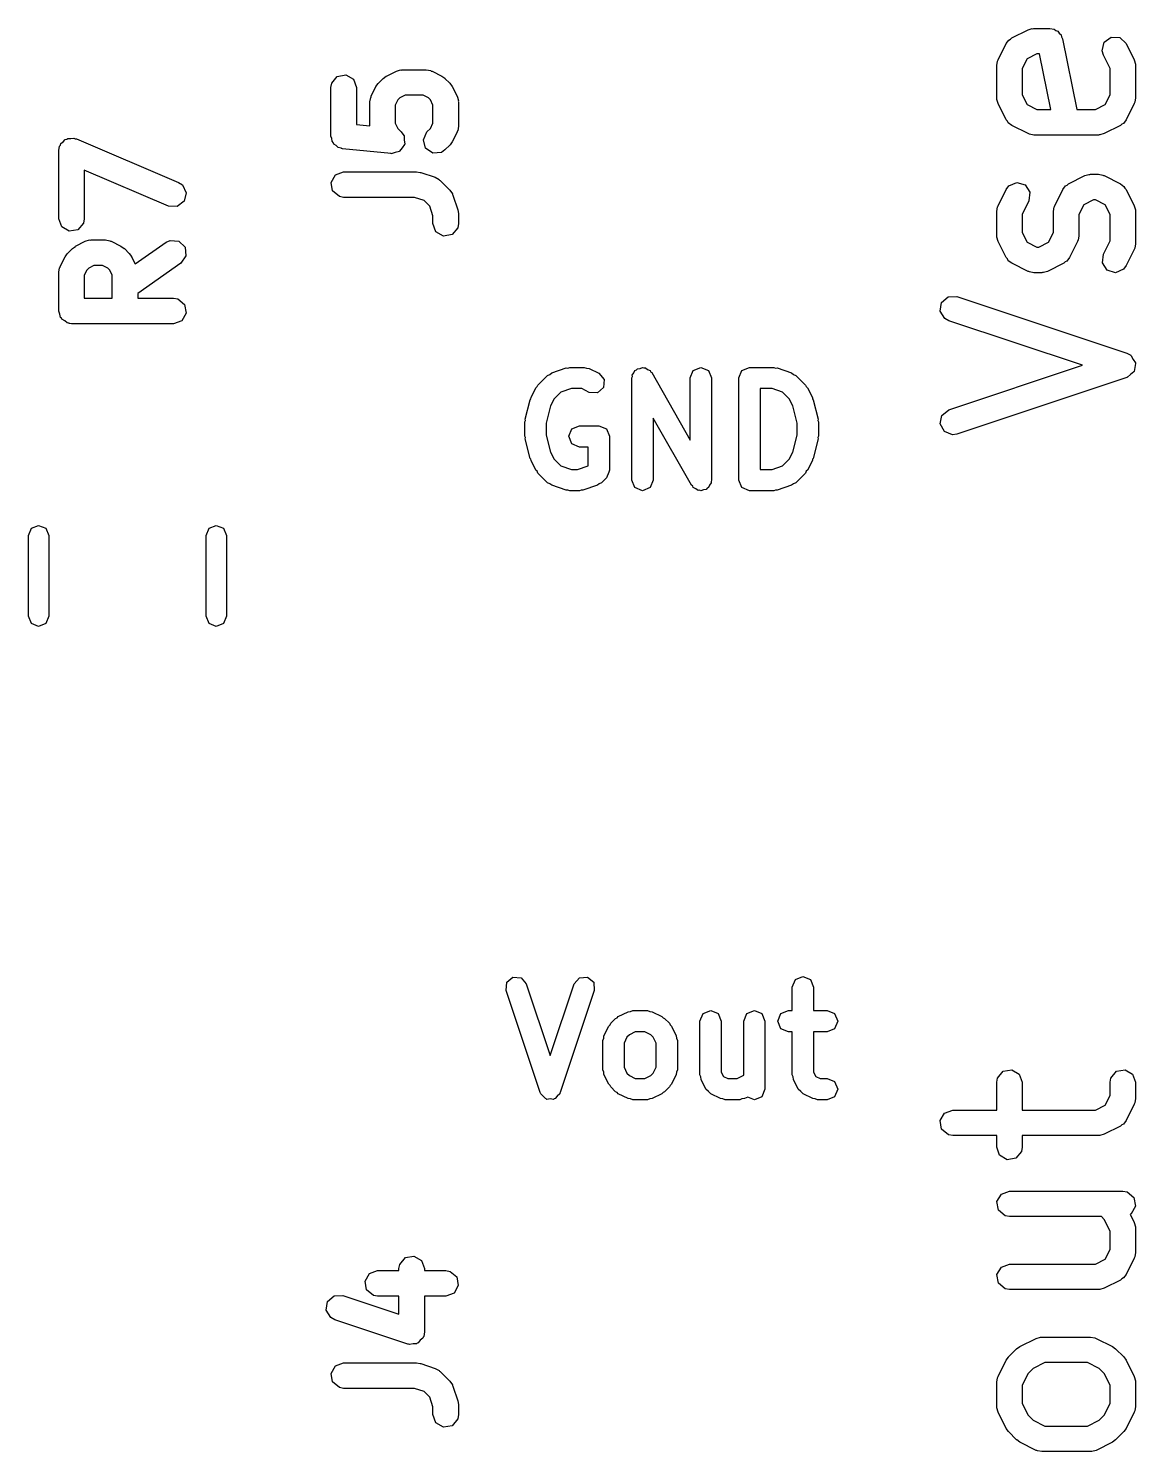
# Model space of a CAD drawing. Extents: x 83.3 to 116.7, y -116.6 to -83.3.
# Drawn here: x 110.22 to 116.73, y -107.65 to -99.28 of the extents above; entities that cross this region are included whole.
import ezdxf

# ---------------------------------------------------------------- set-up
doc = ezdxf.new("R2010")
doc.units = 0
doc.layers.add('BLACK', color=7, linetype='CONTINUOUS')

msp = doc.modelspace()

# ---------------------------------------------------------------- linework, layer by layer
at = {"layer": 'BLACK', "linetype": 'CONTINUOUS'}
for p, q in [((115.966, -99.3712), (115.982, -99.3503)), ((115.982, -99.3503), (115.992, -99.3458)), ((115.992, -99.3458), (116, -99.3377)), ((116, -99.3377), (116.095, -99.2901)), ((116.095, -99.2901), (116.12, -99.2826)), ((116.12, -99.2826), (116.124, -99.2837)), ((116.124, -99.2837), (116.129, -99.2821)), ((116.129, -99.2821), (116.224, -99.2821)), ((116.224, -99.2821), (116.249, -99.2867)), ((116.249, -99.2867), (116.259, -99.2946)), ((116.259, -99.2946), (116.271, -99.2986)), ((116.271, -99.2986), (116.278, -99.3106)), ((116.278, -99.3106), (116.289, -99.3196)), ((116.289, -99.3196), (116.291, -99.3318)), ((116.291, -99.3318), (116.297, -99.3424)), ((116.297, -99.3424), (116.381, -99.7583)), ((116.542, -99.3634), (116.583, -99.3329)), ((116.583, -99.3329), (116.635, -99.3359)), ((116.635, -99.3359), (116.672, -99.3712)), ((115.919, -99.4665), (115.966, -99.3712)), ((116.146, -99.4321), (116.089, -99.4607)), ((116.162, -99.4321), (116.146, -99.4321)), ((116.228, -99.7583), (116.162, -99.4321)), ((116.53, -99.4133), (116.542, -99.3634)), ((116.538, -99.4383), (116.53, -99.4133)), ((116.577, -99.5177), (116.538, -99.4383)), ((116.672, -99.3712), (116.719, -99.4665)), ((112.381, -99.5329), (112.406, -99.5255)), ((112.406, -99.5255), (112.41, -99.5265)), ((112.41, -99.5265), (112.414, -99.525)), ((112.414, -99.525), (112.557, -99.525)), ((112.557, -99.525), (112.583, -99.5295)), ((112.583, -99.5295), (112.586, -99.5324)), ((115.911, -99.5), (115.915, -99.4743)), ((115.911, -99.6905), (115.911, -99.5)), ((115.915, -99.4743), (115.918, -99.4709)), ((115.918, -99.4709), (115.919, -99.4665)), ((116.089, -99.4607), (116.061, -99.5177)), ((116.061, -99.5177), (116.061, -99.6728)), ((116.577, -99.6728), (116.577, -99.5177)), ((116.719, -99.4665), (116.727, -99.4914)), ((116.727, -99.4914), (116.726, -99.4958)), ((116.726, -99.4958), (116.727, -99.5)), ((116.727, -99.5), (116.727, -99.6905)), ((111.996, -99.6286), (112.001, -99.6029)), ((112.001, -99.6029), (112.034, -99.5636)), ((112.034, -99.5636), (112.084, -99.5547)), ((112.084, -99.5547), (112.129, -99.5804)), ((112.129, -99.5804), (112.146, -99.6286)), ((112.261, -99.6236), (112.275, -99.6056)), ((112.275, -99.6056), (112.276, -99.6041)), ((112.276, -99.6041), (112.304, -99.5755)), ((112.304, -99.5755), (112.322, -99.5627)), ((112.322, -99.5627), (112.324, -99.5615)), ((112.324, -99.5615), (112.381, -99.5329)), ((112.586, -99.5324), (112.591, -99.5329)), ((112.591, -99.5329), (112.648, -99.5615)), ((112.648, -99.5615), (112.666, -99.5748)), ((112.666, -99.5748), (112.667, -99.5755)), ((112.667, -99.5755), (112.696, -99.6041)), ((112.696, -99.6041), (112.709, -99.6225)), ((111.996, -99.9143), (111.996, -99.6286)), ((112.146, -99.6286), (112.146, -99.8464)), ((112.225, -99.7143), (112.23, -99.6886)), ((112.23, -99.6886), (112.232, -99.6852)), ((112.232, -99.6852), (112.233, -99.6807)), ((112.233, -99.6807), (112.261, -99.6236)), ((112.402, -99.6902), (112.39, -99.7016)), ((112.432, -99.675), (112.402, -99.6902)), ((112.539, -99.675), (112.432, -99.675)), ((112.57, -99.6902), (112.539, -99.675)), ((112.581, -99.7016), (112.57, -99.6902)), ((112.709, -99.6225), (112.71, -99.6236)), ((112.71, -99.6236), (112.739, -99.6807)), ((112.739, -99.6807), (112.746, -99.7057)), ((115.912, -99.6947), (115.911, -99.6905)), ((115.911, -99.699), (115.912, -99.6947)), ((116.061, -99.6728), (116.089, -99.7298)), ((116.549, -99.7298), (116.577, -99.6728)), ((116.727, -99.6905), (116.723, -99.7161)), ((112.225, -99.8543), (112.225, -99.7143)), ((112.39, -99.7016), (112.375, -99.732)), ((112.375, -99.732), (112.375, -99.8394)), ((112.596, -99.732), (112.581, -99.7016)), ((112.596, -99.8394), (112.596, -99.732)), ((112.746, -99.7057), (112.745, -99.7101)), ((112.745, -99.7101), (112.746, -99.7143)), ((112.746, -99.7143), (112.746, -99.8571)), ((115.919, -99.724), (115.911, -99.699)), ((115.966, -99.8193), (115.919, -99.724)), ((116.089, -99.7298), (116.146, -99.7583)), ((116.146, -99.7583), (116.228, -99.7583)), ((116.381, -99.7583), (116.492, -99.7583)), ((116.492, -99.7583), (116.549, -99.7298)), ((116.719, -99.724), (116.672, -99.8193)), ((116.72, -99.7196), (116.719, -99.724)), ((116.723, -99.7161), (116.72, -99.7196)), ((112.146, -99.8464), (112.225, -99.8543)), ((112.375, -99.8394), (112.39, -99.8699)), ((112.581, -99.8699), (112.596, -99.8394)), ((112.746, -99.8571), (112.742, -99.8828)), ((115.974, -99.827), (115.966, -99.8193)), ((115.979, -99.8373), (115.974, -99.827)), ((116, -99.8528), (115.979, -99.8373)), ((116.095, -99.9004), (116, -99.8528)), ((116.638, -99.8528), (116.543, -99.9004)), ((116.646, -99.8446), (116.638, -99.8528)), ((116.656, -99.8402), (116.646, -99.8446)), ((116.672, -99.8193), (116.656, -99.8402)), ((110.409, -99.9589), (110.423, -99.9485)), ((110.423, -99.9485), (110.434, -99.935)), ((110.434, -99.935), (110.443, -99.9335)), ((110.443, -99.9335), (110.45, -99.9282)), ((110.45, -99.9282), (110.467, -99.9292)), ((110.467, -99.9292), (110.484, -99.9261)), ((110.484, -99.9261), (110.492, -99.9306)), ((110.492, -99.9306), (110.501, -99.9311)), ((110.501, -99.9311), (111.101, -100.188)), ((112.002, -99.9293), (111.996, -99.9143)), ((112.003, -99.9451), (112.002, -99.9293)), ((112.01, -99.9526), (112.003, -99.9451)), ((112.39, -99.8699), (112.41, -99.8898)), ((112.41, -99.8898), (112.425, -99.9112)), ((112.425, -99.9112), (112.425, -99.9117)), ((112.425, -99.9117), (112.426, -99.912)), ((112.426, -99.912), (112.427, -99.9371)), ((112.427, -99.9371), (112.43, -99.9623)), ((112.54, -99.9363), (112.561, -99.8898)), ((112.553, -99.9859), (112.54, -99.9363)), ((112.561, -99.8898), (112.581, -99.8699)), ((112.71, -99.9478), (112.697, -99.9658)), ((112.739, -99.8907), (112.71, -99.9478)), ((112.742, -99.8828), (112.739, -99.8862)), ((112.739, -99.8862), (112.739, -99.8907)), ((116.099, -99.9009), (116.095, -99.9004)), ((116.103, -99.9038), (116.099, -99.9009)), ((116.129, -99.9083), (116.103, -99.9038)), ((116.51, -99.9083), (116.129, -99.9083)), ((116.514, -99.9068), (116.51, -99.9083)), ((116.518, -99.9078), (116.514, -99.9068)), ((116.543, -99.9004), (116.518, -99.9078)), ((110.396, -100), (110.401, -99.9743)), ((110.396, -100.4), (110.396, -100)), ((110.401, -99.9743), (110.407, -99.9676)), ((110.407, -99.9676), (110.409, -99.9589)), ((112.014, -99.9625), (112.01, -99.9526)), ((112.028, -99.9705), (112.014, -99.9625)), ((112.039, -99.9819), (112.028, -99.9705)), ((112.056, -99.9866), (112.039, -99.9819)), ((112.058, -99.9881), (112.056, -99.9866)), ((112.06, -99.9878), (112.058, -99.9881)), ((112.064, -99.9889), (112.06, -99.9878)), ((112.35, -100.017), (112.064, -99.9889)), ((112.351, -100.018), (112.35, -100.017)), ((112.35, -100.017), (112.35, -100.017)), ((112.375, -100.011), (112.351, -100.018)), ((112.399, -100.005), (112.375, -100.011)), ((112.4, -100.004), (112.399, -100.005)), ((112.415, -99.9836), (112.4, -100.004)), ((112.4, -100.004), (112.4, -100.004)), ((112.429, -99.9632), (112.415, -99.9836)), ((112.43, -99.9623), (112.429, -99.9627)), ((112.429, -99.9627), (112.429, -99.9632)), ((112.595, -100.015), (112.553, -99.9859)), ((112.646, -100.011), (112.595, -100.015)), ((112.667, -99.9959), (112.646, -100.011)), ((112.696, -99.9673), (112.667, -99.9959)), ((112.697, -99.9658), (112.696, -99.9673)), ((111.042, -100.326), (110.546, -100.114)), ((110.546, -100.114), (110.546, -100.4)), ((111.101, -100.188), (111.123, -100.202)), ((111.998, -100.187), (112.023, -100.143)), ((112.006, -100.237), (111.998, -100.187)), ((112.023, -100.143), (112.071, -100.125)), ((112.071, -100.125), (112.5, -100.125)), ((112.5, -100.125), (112.522, -100.129)), ((112.522, -100.129), (112.524, -100.129)), ((112.524, -100.129), (112.609, -100.157)), ((112.609, -100.157), (112.632, -100.17)), ((112.632, -100.17), (112.635, -100.174)), ((112.635, -100.174), (112.639, -100.176)), ((112.639, -100.176), (112.696, -100.233)), ((115.982, -100.207), (116.029, -100.187)), ((116.029, -100.187), (116.078, -100.202)), ((116.325, -100.203), (116.333, -100.195)), ((116.333, -100.195), (116.428, -100.147)), ((116.428, -100.147), (116.453, -100.14)), ((116.453, -100.14), (116.458, -100.141)), ((116.458, -100.141), (116.462, -100.139)), ((116.462, -100.139), (116.51, -100.139)), ((116.51, -100.139), (116.535, -100.144)), ((116.535, -100.144), (116.539, -100.147)), ((116.539, -100.147), (116.543, -100.147)), ((116.543, -100.147), (116.638, -100.195)), ((116.638, -100.195), (116.659, -100.21)), ((111.123, -100.202), (111.146, -100.248)), ((111.146, -100.248), (111.134, -100.298)), ((112.046, -100.27), (112.006, -100.237)), ((112.071, -100.275), (112.046, -100.27)), ((112.488, -100.275), (112.071, -100.275)), ((112.545, -100.294), (112.488, -100.275)), ((112.696, -100.233), (112.711, -100.254)), ((112.711, -100.254), (112.711, -100.258)), ((112.711, -100.258), (112.714, -100.262)), ((112.714, -100.262), (112.743, -100.348)), ((115.919, -100.324), (115.966, -100.228)), ((115.966, -100.228), (115.982, -100.207)), ((116.078, -100.202), (116.106, -100.244)), ((116.106, -100.244), (116.1, -100.295)), ((116.252, -100.324), (116.3, -100.228)), ((116.3, -100.228), (116.315, -100.207)), ((116.315, -100.207), (116.325, -100.203)), ((116.659, -100.21), (116.664, -100.221)), ((116.664, -100.221), (116.672, -100.228)), ((116.672, -100.228), (116.719, -100.324)), ((111.093, -100.329), (111.042, -100.326)), ((111.134, -100.298), (111.093, -100.329)), ((112.577, -100.326), (112.545, -100.294)), ((112.596, -100.384), (112.577, -100.326)), ((112.743, -100.348), (112.746, -100.37)), ((115.911, -100.357), (115.915, -100.331)), ((115.911, -100.5), (115.911, -100.357)), ((115.915, -100.331), (115.918, -100.328)), ((115.918, -100.328), (115.919, -100.324)), ((116.1, -100.295), (116.061, -100.375)), ((116.244, -100.357), (116.249, -100.331)), ((116.244, -100.482), (116.244, -100.357)), ((116.249, -100.331), (116.251, -100.328)), ((116.251, -100.328), (116.252, -100.324)), ((116.423, -100.318), (116.394, -100.375)), ((116.48, -100.289), (116.423, -100.318)), ((116.492, -100.289), (116.48, -100.289)), ((116.549, -100.318), (116.492, -100.289)), ((116.577, -100.375), (116.549, -100.318)), ((116.719, -100.324), (116.727, -100.349)), ((116.727, -100.349), (116.726, -100.353)), ((116.726, -100.353), (116.727, -100.357)), ((116.727, -100.357), (116.727, -100.548)), ((110.414, -100.448), (110.396, -100.4)), ((110.458, -100.474), (110.414, -100.448)), ((110.542, -100.426), (110.509, -100.465)), ((110.546, -100.4), (110.542, -100.426)), ((112.596, -100.429), (112.596, -100.384)), ((112.614, -100.477), (112.596, -100.429)), ((112.746, -100.429), (112.742, -100.454)), ((112.746, -100.37), (112.746, -100.371)), ((112.746, -100.371), (112.746, -100.429)), ((116.061, -100.375), (116.061, -100.482)), ((116.394, -100.375), (116.394, -100.5)), ((116.577, -100.53), (116.577, -100.375)), ((110.509, -100.465), (110.458, -100.474)), ((110.495, -100.561), (110.552, -100.533)), ((110.552, -100.533), (110.577, -100.525)), ((110.577, -100.525), (110.582, -100.527)), ((110.582, -100.527), (110.586, -100.525)), ((110.586, -100.525), (110.671, -100.525)), ((110.671, -100.525), (110.697, -100.53)), ((110.697, -100.53), (110.701, -100.532)), ((110.701, -100.532), (110.705, -100.533)), ((110.705, -100.533), (110.762, -100.561)), ((111.028, -100.539), (111.052, -100.528)), ((111.052, -100.528), (111.103, -100.532)), ((111.103, -100.532), (111.139, -100.568)), ((112.658, -100.502), (112.614, -100.477)), ((112.709, -100.494), (112.658, -100.502)), ((112.742, -100.454), (112.709, -100.494)), ((115.912, -100.504), (115.911, -100.5)), ((115.911, -100.509), (115.912, -100.504)), ((115.919, -100.534), (115.911, -100.509)), ((115.966, -100.629), (115.919, -100.534)), ((116.061, -100.482), (116.089, -100.539)), ((116.216, -100.539), (116.244, -100.482)), ((116.386, -100.534), (116.339, -100.629)), ((116.387, -100.529), (116.386, -100.534)), ((116.39, -100.526), (116.387, -100.529)), ((116.394, -100.5), (116.39, -100.526)), ((116.538, -100.609), (116.577, -100.53)), ((110.433, -100.624), (110.446, -100.606)), ((110.446, -100.606), (110.447, -100.604)), ((110.447, -100.604), (110.476, -100.576)), ((110.476, -100.576), (110.494, -100.563)), ((110.494, -100.563), (110.495, -100.561)), ((110.762, -100.561), (110.78, -100.575)), ((110.78, -100.575), (110.782, -100.576)), ((110.782, -100.576), (110.81, -100.604)), ((110.81, -100.604), (110.823, -100.622)), ((110.846, -100.666), (111.028, -100.539)), ((111.139, -100.568), (111.144, -100.619)), ((116.089, -100.539), (116.146, -100.568)), ((116.146, -100.568), (116.158, -100.568)), ((116.158, -100.568), (116.216, -100.539)), ((116.532, -100.66), (116.538, -100.609)), ((116.719, -100.581), (116.672, -100.676)), ((116.72, -100.577), (116.719, -100.581)), ((116.723, -100.573), (116.72, -100.577)), ((116.727, -100.548), (116.723, -100.573)), ((110.396, -100.714), (110.401, -100.689)), ((110.401, -100.689), (110.404, -100.685)), ((110.404, -100.681), (110.433, -100.624)), ((110.404, -100.685), (110.404, -100.681)), ((110.573, -100.69), (110.562, -100.702)), ((110.603, -100.675), (110.573, -100.69)), ((110.654, -100.675), (110.603, -100.675)), ((110.684, -100.69), (110.654, -100.675)), ((110.696, -100.702), (110.684, -100.69)), ((110.823, -100.622), (110.824, -100.624)), ((110.824, -100.624), (110.846, -100.666)), ((111.114, -100.661), (110.861, -100.839)), ((111.144, -100.619), (111.114, -100.661)), ((115.974, -100.636), (115.966, -100.629)), ((115.979, -100.647), (115.974, -100.636)), ((116, -100.662), (115.979, -100.647)), ((116.095, -100.71), (116, -100.662)), ((116.305, -100.662), (116.21, -100.71)), ((116.313, -100.654), (116.305, -100.662)), ((116.323, -100.65), (116.313, -100.654)), ((116.339, -100.629), (116.323, -100.65)), ((116.56, -100.703), (116.532, -100.66)), ((116.656, -100.697), (116.609, -100.718)), ((116.672, -100.676), (116.656, -100.697)), ((110.396, -100.943), (110.396, -100.714)), ((110.562, -100.702), (110.546, -100.732)), ((110.546, -100.732), (110.546, -100.868)), ((110.711, -100.732), (110.696, -100.702)), ((110.711, -100.868), (110.711, -100.732)), ((116.099, -100.71), (116.095, -100.71)), ((116.103, -100.713), (116.099, -100.71)), ((116.129, -100.718), (116.103, -100.713)), ((116.176, -100.718), (116.129, -100.718)), ((116.18, -100.716), (116.176, -100.718)), ((116.185, -100.717), (116.18, -100.716)), ((116.21, -100.71), (116.185, -100.717)), ((116.609, -100.718), (116.56, -100.703)), ((110.546, -100.868), (110.711, -100.868)), ((110.861, -100.839), (110.861, -100.868)), ((110.861, -100.868), (111.071, -100.868)), ((111.071, -100.868), (111.097, -100.872)), ((115.586, -100.893), (115.625, -100.859)), ((115.625, -100.859), (115.676, -100.857)), ((115.676, -100.857), (116.676, -101.191)), ((110.403, -100.961), (110.396, -100.943)), ((111.097, -100.872), (111.136, -100.905)), ((111.136, -100.905), (111.145, -100.956)), ((115.579, -100.944), (115.586, -100.893)), ((115.606, -100.987), (115.579, -100.944)), ((110.406, -100.98), (110.403, -100.961)), ((110.412, -100.985), (110.406, -100.98)), ((110.414, -100.991), (110.412, -100.985)), ((110.431, -101.001), (110.414, -100.991)), ((110.446, -101.013), (110.431, -101.001)), ((110.456, -101.015), (110.446, -101.013)), ((110.458, -101.017), (110.456, -101.015)), ((110.462, -101.016), (110.458, -101.017)), ((110.471, -101.018), (110.462, -101.016)), ((111.071, -101.018), (110.471, -101.018)), ((111.12, -101), (111.071, -101.018)), ((111.145, -100.956), (111.12, -101)), ((115.629, -101), (115.606, -100.987)), ((116.415, -101.262), (115.629, -101)), ((116.676, -101.191), (116.699, -101.203)), ((116.699, -101.203), (116.7, -101.205)), ((113.295, -101.306), (113.38, -101.277)), ((113.38, -101.277), (113.39, -101.278)), ((113.39, -101.278), (113.4, -101.274)), ((113.4, -101.274), (113.486, -101.274)), ((113.486, -101.274), (113.499, -101.279)), ((113.499, -101.279), (113.514, -101.281)), ((113.514, -101.281), (113.571, -101.309)), ((113.792, -101.289), (113.798, -101.282)), ((113.798, -101.282), (113.814, -101.28)), ((113.814, -101.28), (113.829, -101.274)), ((113.829, -101.274), (113.837, -101.277)), ((113.837, -101.277), (113.845, -101.276)), ((113.845, -101.276), (113.858, -101.286)), ((113.858, -101.286), (113.873, -101.292)), ((114.127, -101.292), (114.171, -101.274)), ((114.171, -101.274), (114.216, -101.292)), ((114.413, -101.292), (114.457, -101.274)), ((114.457, -101.274), (114.6, -101.274)), ((114.6, -101.274), (114.61, -101.278)), ((114.61, -101.278), (114.62, -101.277)), ((114.62, -101.277), (114.705, -101.306)), ((115.629, -101.524), (116.415, -101.262)), ((116.7, -101.205), (116.702, -101.206)), ((116.702, -101.206), (116.713, -101.227)), ((116.713, -101.227), (116.726, -101.247)), ((116.722, -101.274), (116.718, -101.298)), ((116.727, -101.251), (116.722, -101.274)), ((116.726, -101.247), (116.726, -101.249)), ((116.726, -101.249), (116.727, -101.251)), ((113.213, -101.378), (113.27, -101.321)), ((113.27, -101.321), (113.284, -101.315)), ((113.284, -101.315), (113.295, -101.306)), ((113.571, -101.309), (113.602, -101.345)), ((113.602, -101.345), (113.599, -101.393)), ((113.766, -101.336), (113.769, -101.328)), ((113.766, -101.936), (113.766, -101.336)), ((113.768, -101.32), (113.778, -101.307)), ((113.769, -101.328), (113.768, -101.32)), ((113.778, -101.307), (113.784, -101.292)), ((113.784, -101.292), (113.792, -101.289)), ((113.873, -101.292), (113.876, -101.3)), ((113.876, -101.3), (113.883, -101.305)), ((113.883, -101.305), (114.109, -101.701)), ((114.109, -101.336), (114.127, -101.292)), ((114.109, -101.701), (114.109, -101.336)), ((114.216, -101.292), (114.234, -101.336)), ((114.234, -101.336), (114.234, -101.936)), ((114.395, -101.336), (114.413, -101.292)), ((114.395, -101.936), (114.395, -101.336)), ((114.705, -101.306), (114.716, -101.315)), ((114.716, -101.315), (114.73, -101.321)), ((114.73, -101.321), (114.787, -101.378)), ((116.676, -101.333), (115.676, -101.666)), ((116.678, -101.332), (116.676, -101.333)), ((116.68, -101.332), (116.678, -101.332)), ((116.698, -101.316), (116.68, -101.332)), ((116.716, -101.301), (116.698, -101.316)), ((116.717, -101.299), (116.716, -101.301)), ((116.718, -101.298), (116.717, -101.299)), ((113.172, -101.458), (113.173, -101.451)), ((113.173, -101.451), (113.201, -101.394)), ((113.201, -101.394), (113.209, -101.387)), ((113.209, -101.387), (113.213, -101.378)), ((113.348, -101.42), (113.309, -101.459)), ((113.41, -101.399), (113.348, -101.42)), ((113.471, -101.399), (113.41, -101.399)), ((113.515, -101.421), (113.471, -101.399)), ((113.563, -101.424), (113.515, -101.421)), ((113.599, -101.393), (113.563, -101.424)), ((114.52, -101.399), (114.52, -101.874)), ((114.59, -101.399), (114.52, -101.399)), ((114.652, -101.42), (114.59, -101.399)), ((114.691, -101.459), (114.652, -101.42)), ((114.787, -101.378), (114.791, -101.387)), ((114.791, -101.387), (114.799, -101.394)), ((114.799, -101.394), (114.827, -101.451)), ((114.827, -101.451), (114.828, -101.458)), ((113.139, -101.578), (113.168, -101.464)), ((113.168, -101.464), (113.172, -101.458)), ((113.288, -101.501), (113.262, -101.601)), ((113.309, -101.459), (113.288, -101.501)), ((114.712, -101.501), (114.691, -101.459)), ((114.737, -101.601), (114.712, -101.501)), ((114.828, -101.458), (114.832, -101.464)), ((114.832, -101.464), (114.861, -101.578)), ((115.588, -101.556), (115.629, -101.524)), ((113.137, -101.594), (113.141, -101.586)), ((113.137, -101.679), (113.137, -101.594)), ((113.141, -101.586), (113.139, -101.578)), ((113.262, -101.601), (113.262, -101.672)), ((113.413, -101.635), (113.457, -101.617)), ((113.457, -101.617), (113.571, -101.617)), ((113.571, -101.617), (113.616, -101.635)), ((114.117, -101.967), (113.891, -101.572)), ((113.891, -101.572), (113.891, -101.936)), ((114.737, -101.672), (114.737, -101.601)), ((114.861, -101.578), (114.859, -101.586)), ((114.859, -101.586), (114.862, -101.594)), ((114.862, -101.594), (114.862, -101.679)), ((115.578, -101.606), (115.588, -101.556)), ((115.603, -101.651), (115.578, -101.606)), ((113.141, -101.687), (113.137, -101.679)), ((113.139, -101.694), (113.141, -101.687)), ((113.168, -101.809), (113.139, -101.694)), ((113.262, -101.672), (113.288, -101.772)), ((113.395, -101.679), (113.413, -101.635)), ((113.413, -101.723), (113.395, -101.679)), ((113.616, -101.635), (113.634, -101.679)), ((113.634, -101.679), (113.634, -101.879)), ((114.712, -101.772), (114.737, -101.672)), ((114.861, -101.694), (114.832, -101.809)), ((114.862, -101.679), (114.859, -101.687)), ((114.859, -101.687), (114.861, -101.694)), ((115.65, -101.67), (115.603, -101.651)), ((115.676, -101.666), (115.65, -101.67)), ((113.288, -101.772), (113.309, -101.814)), ((113.457, -101.742), (113.413, -101.723)), ((113.509, -101.742), (113.457, -101.742)), ((113.509, -101.853), (113.509, -101.742)), ((114.691, -101.814), (114.712, -101.772)), ((113.172, -101.814), (113.168, -101.809)), ((113.173, -101.822), (113.172, -101.814)), ((113.201, -101.879), (113.173, -101.822)), ((113.309, -101.814), (113.348, -101.853)), ((113.348, -101.853), (113.41, -101.874)), ((113.447, -101.874), (113.509, -101.853)), ((114.59, -101.874), (114.652, -101.853)), ((114.652, -101.853), (114.691, -101.814)), ((114.827, -101.822), (114.799, -101.879)), ((114.828, -101.814), (114.827, -101.822)), ((114.832, -101.809), (114.828, -101.814)), ((113.209, -101.885), (113.201, -101.879)), ((113.213, -101.895), (113.209, -101.885)), ((113.27, -101.952), (113.213, -101.895)), ((113.284, -101.958), (113.27, -101.952)), ((113.41, -101.874), (113.447, -101.874)), ((113.587, -101.952), (113.574, -101.958)), ((113.616, -101.923), (113.587, -101.952)), ((113.63, -101.89), (113.616, -101.923)), ((113.634, -101.879), (113.63, -101.89)), ((113.784, -101.981), (113.766, -101.936)), ((113.891, -101.936), (113.873, -101.981)), ((114.232, -101.953), (114.222, -101.966)), ((114.234, -101.936), (114.231, -101.944)), ((114.231, -101.944), (114.232, -101.953)), ((114.413, -101.981), (114.395, -101.936)), ((114.52, -101.874), (114.59, -101.874)), ((114.73, -101.952), (114.716, -101.958)), ((114.787, -101.895), (114.73, -101.952)), ((114.791, -101.885), (114.787, -101.895)), ((114.799, -101.879), (114.791, -101.885)), ((113.295, -101.967), (113.284, -101.958)), ((113.38, -101.996), (113.295, -101.967)), ((113.39, -101.995), (113.38, -101.996)), ((113.4, -101.999), (113.39, -101.995)), ((113.457, -101.999), (113.4, -101.999)), ((113.467, -101.995), (113.457, -101.999)), ((113.477, -101.996), (113.467, -101.995)), ((113.563, -101.967), (113.477, -101.996)), ((113.574, -101.958), (113.563, -101.967)), ((113.829, -101.999), (113.784, -101.981)), ((113.873, -101.981), (113.829, -101.999)), ((114.124, -101.973), (114.117, -101.967)), ((114.127, -101.981), (114.124, -101.973)), ((114.142, -101.987), (114.127, -101.981)), ((114.155, -101.997), (114.142, -101.987)), ((114.163, -101.996), (114.155, -101.997)), ((114.171, -101.999), (114.163, -101.996)), ((114.186, -101.993), (114.171, -101.999)), ((114.202, -101.991), (114.186, -101.993)), ((114.208, -101.984), (114.202, -101.991)), ((114.216, -101.981), (114.208, -101.984)), ((114.222, -101.966), (114.216, -101.981)), ((114.457, -101.999), (114.413, -101.981)), ((114.6, -101.999), (114.457, -101.999)), ((114.61, -101.995), (114.6, -101.999)), ((114.62, -101.996), (114.61, -101.995)), ((114.705, -101.967), (114.62, -101.996)), ((114.716, -101.958), (114.705, -101.967)), ((110.235, -102.22), (110.277, -102.203)), ((110.277, -102.203), (110.32, -102.22)), ((111.28, -102.22), (111.322, -102.203)), ((111.322, -102.203), (111.365, -102.22)), ((110.218, -102.263), (110.235, -102.22)), ((110.218, -102.737), (110.218, -102.263)), ((110.32, -102.22), (110.337, -102.263)), ((110.337, -102.263), (110.337, -102.737)), ((111.262, -102.263), (111.28, -102.22)), ((111.262, -102.737), (111.262, -102.263)), ((111.365, -102.22), (111.382, -102.263)), ((111.382, -102.263), (111.382, -102.737)), ((110.235, -102.78), (110.218, -102.737)), ((110.277, -102.797), (110.235, -102.78)), ((110.32, -102.78), (110.277, -102.797)), ((110.337, -102.737), (110.32, -102.78)), ((111.28, -102.78), (111.262, -102.737)), ((111.322, -102.797), (111.28, -102.78)), ((111.365, -102.78), (111.322, -102.797)), ((111.382, -102.737), (111.365, -102.78)), ((113.03, -104.888), (113.066, -104.857)), ((113.066, -104.857), (113.114, -104.861)), ((113.114, -104.861), (113.145, -104.897)), ((113.426, -104.897), (113.458, -104.861)), ((113.458, -104.861), (113.505, -104.857)), ((113.505, -104.857), (113.542, -104.888)), ((114.709, -104.916), (114.727, -104.872)), ((114.727, -104.872), (114.771, -104.854)), ((114.771, -104.854), (114.816, -104.872)), ((114.816, -104.872), (114.834, -104.916)), ((113.026, -104.936), (113.03, -104.888)), ((113.226, -105.536), (113.026, -104.936)), ((113.145, -104.897), (113.286, -105.319)), ((113.286, -105.319), (113.426, -104.897)), ((113.545, -104.936), (113.345, -105.536)), ((113.542, -104.888), (113.545, -104.936)), ((114.709, -105.054), (114.709, -104.916)), ((114.834, -104.916), (114.834, -105.054)), ((113.638, -105.139), (113.642, -105.129)), ((113.642, -105.129), (113.67, -105.101)), ((113.67, -105.101), (113.68, -105.097)), ((113.68, -105.097), (113.686, -105.089)), ((113.686, -105.089), (113.743, -105.061)), ((113.743, -105.061), (113.758, -105.059)), ((113.758, -105.059), (113.771, -105.054)), ((113.771, -105.054), (113.857, -105.054)), ((113.857, -105.054), (113.871, -105.059)), ((113.871, -105.059), (113.885, -105.061)), ((113.885, -105.061), (113.942, -105.089)), ((113.942, -105.089), (113.949, -105.097)), ((113.949, -105.097), (113.958, -105.101)), ((113.958, -105.101), (113.987, -105.129)), ((113.987, -105.129), (113.991, -105.139)), ((114.166, -105.116), (114.184, -105.072)), ((114.166, -105.431), (114.166, -105.116)), ((114.184, -105.072), (114.229, -105.054)), ((114.229, -105.054), (114.273, -105.072)), ((114.273, -105.072), (114.291, -105.116)), ((114.291, -105.116), (114.291, -105.416)), ((114.423, -105.116), (114.442, -105.072)), ((114.423, -105.433), (114.423, -105.116)), ((114.442, -105.072), (114.486, -105.054)), ((114.486, -105.054), (114.53, -105.072)), ((114.53, -105.072), (114.548, -105.116)), ((114.548, -105.116), (114.548, -105.516)), ((114.623, -105.116), (114.642, -105.072)), ((114.642, -105.161), (114.623, -105.116)), ((114.642, -105.072), (114.686, -105.054)), ((114.686, -105.054), (114.709, -105.054)), ((114.834, -105.054), (114.914, -105.054)), ((114.914, -105.054), (114.958, -105.072)), ((114.958, -105.072), (114.977, -105.116)), ((114.977, -105.116), (114.958, -105.161)), ((113.595, -105.231), (113.6, -105.217)), ((113.6, -105.217), (113.601, -105.203)), ((113.601, -105.203), (113.63, -105.146)), ((113.63, -105.146), (113.638, -105.139)), ((113.737, -105.211), (113.72, -105.245)), ((113.751, -105.196), (113.737, -105.211)), ((113.786, -105.179), (113.751, -105.196)), ((113.842, -105.179), (113.786, -105.179)), ((113.877, -105.196), (113.842, -105.179)), ((113.891, -105.211), (113.877, -105.196)), ((113.909, -105.245), (113.891, -105.211)), ((113.991, -105.139), (113.999, -105.146)), ((113.999, -105.146), (114.027, -105.203)), ((114.027, -105.203), (114.028, -105.217)), ((114.028, -105.217), (114.034, -105.231)), ((114.686, -105.179), (114.642, -105.161)), ((114.709, -105.179), (114.686, -105.179)), ((114.709, -105.431), (114.709, -105.179)), ((114.914, -105.179), (114.834, -105.179)), ((114.834, -105.179), (114.834, -105.416)), ((114.958, -105.161), (114.914, -105.179)), ((113.595, -105.402), (113.595, -105.231)), ((113.72, -105.245), (113.72, -105.387)), ((113.909, -105.387), (113.909, -105.245)), ((114.034, -105.231), (114.034, -105.402)), ((113.6, -105.416), (113.595, -105.402)), ((113.601, -105.43), (113.6, -105.416)), ((113.63, -105.487), (113.601, -105.43)), ((113.72, -105.387), (113.737, -105.422)), ((113.737, -105.422), (113.751, -105.436)), ((113.751, -105.436), (113.786, -105.454)), ((113.786, -105.454), (113.842, -105.454)), ((113.842, -105.454), (113.877, -105.436)), ((113.877, -105.436), (113.891, -105.422)), ((113.891, -105.422), (113.909, -105.387)), ((114.027, -105.43), (113.999, -105.487)), ((114.028, -105.416), (114.027, -105.43)), ((114.034, -105.402), (114.028, -105.416)), ((114.172, -105.444), (114.166, -105.431)), ((114.173, -105.459), (114.172, -105.444)), ((114.201, -105.516), (114.173, -105.459)), ((114.291, -105.416), (114.304, -105.441)), ((114.304, -105.441), (114.329, -105.454)), ((114.329, -105.454), (114.385, -105.454)), ((114.385, -105.454), (114.42, -105.436)), ((114.42, -105.436), (114.423, -105.433)), ((114.714, -105.444), (114.709, -105.431)), ((114.716, -105.459), (114.714, -105.444)), ((114.744, -105.516), (114.716, -105.459)), ((114.834, -105.416), (114.847, -105.441)), ((114.847, -105.441), (114.872, -105.454)), ((114.872, -105.454), (114.914, -105.454)), ((114.914, -105.454), (114.958, -105.472)), ((115.911, -105.476), (115.915, -105.451)), ((115.915, -105.451), (115.948, -105.411)), ((115.948, -105.411), (115.999, -105.402)), ((115.999, -105.402), (116.043, -105.428)), ((116.043, -105.428), (116.061, -105.476)), ((116.577, -105.476), (116.582, -105.451)), ((116.582, -105.451), (116.615, -105.411)), ((116.615, -105.411), (116.665, -105.402)), ((116.665, -105.402), (116.71, -105.428)), ((116.71, -105.428), (116.727, -105.476)), ((113.229, -105.54), (113.226, -105.536)), ((113.23, -105.544), (113.229, -105.54)), ((113.245, -105.557), (113.23, -105.544)), ((113.342, -105.544), (113.327, -105.557)), ((113.345, -105.536), (113.342, -105.54)), ((113.342, -105.54), (113.342, -105.544)), ((113.638, -105.494), (113.63, -105.487)), ((113.642, -105.503), (113.638, -105.494)), ((113.67, -105.532), (113.642, -105.503)), ((113.68, -105.536), (113.67, -105.532)), ((113.686, -105.544), (113.68, -105.536)), ((113.743, -105.572), (113.686, -105.544)), ((113.942, -105.544), (113.885, -105.572)), ((113.949, -105.536), (113.942, -105.544)), ((113.958, -105.532), (113.949, -105.536)), ((113.987, -105.503), (113.958, -105.532)), ((113.991, -105.494), (113.987, -105.503)), ((113.999, -105.487), (113.991, -105.494)), ((114.216, -105.529), (114.201, -105.516)), ((114.229, -105.544), (114.216, -105.529)), ((114.286, -105.572), (114.229, -105.544)), ((114.548, -105.516), (114.53, -105.561)), ((114.759, -105.529), (114.744, -105.516)), ((114.772, -105.544), (114.759, -105.529)), ((114.829, -105.572), (114.772, -105.544)), ((114.958, -105.472), (114.977, -105.516)), ((114.977, -105.516), (114.958, -105.561)), ((115.911, -105.639), (115.911, -105.476)), ((116.061, -105.476), (116.061, -105.639)), ((116.577, -105.554), (116.577, -105.476)), ((116.727, -105.476), (116.727, -105.571)), ((113.258, -105.572), (113.245, -105.557)), ((113.262, -105.573), (113.258, -105.572)), ((113.266, -105.576), (113.262, -105.573)), ((113.286, -105.574), (113.266, -105.576)), ((113.305, -105.576), (113.286, -105.574)), ((113.309, -105.573), (113.305, -105.576)), ((113.314, -105.572), (113.309, -105.573)), ((113.327, -105.557), (113.314, -105.572)), ((113.758, -105.573), (113.743, -105.572)), ((113.771, -105.579), (113.758, -105.573)), ((113.857, -105.579), (113.771, -105.579)), ((113.871, -105.573), (113.857, -105.579)), ((113.885, -105.572), (113.871, -105.573)), ((114.301, -105.573), (114.286, -105.572)), ((114.314, -105.579), (114.301, -105.573)), ((114.4, -105.579), (114.314, -105.579)), ((114.413, -105.573), (114.4, -105.579)), ((114.428, -105.572), (114.413, -105.573)), ((114.447, -105.563), (114.428, -105.572)), ((114.486, -105.579), (114.447, -105.563)), ((114.53, -105.561), (114.486, -105.579)), ((114.844, -105.573), (114.829, -105.572)), ((114.857, -105.579), (114.844, -105.573)), ((114.914, -105.579), (114.857, -105.579)), ((114.958, -105.561), (114.914, -105.579)), ((116.492, -105.639), (116.549, -105.611)), ((116.549, -105.611), (116.577, -105.554)), ((116.719, -105.605), (116.672, -105.7)), ((116.72, -105.601), (116.719, -105.605)), ((116.723, -105.597), (116.72, -105.601)), ((116.727, -105.571), (116.723, -105.597)), ((115.579, -105.701), (115.604, -105.657)), ((115.587, -105.752), (115.579, -105.701)), ((115.604, -105.657), (115.652, -105.639)), ((115.652, -105.639), (115.911, -105.639)), ((116.061, -105.639), (116.492, -105.639)), ((116.672, -105.7), (116.656, -105.721)), ((115.627, -105.785), (115.587, -105.752)), ((115.652, -105.789), (115.627, -105.785)), ((115.911, -105.789), (115.652, -105.789)), ((115.911, -105.857), (115.911, -105.789)), ((116.51, -105.789), (116.061, -105.789)), ((116.061, -105.789), (116.061, -105.857)), ((116.514, -105.788), (116.51, -105.789)), ((116.518, -105.789), (116.514, -105.788)), ((116.543, -105.781), (116.518, -105.789)), ((116.638, -105.734), (116.543, -105.781)), ((116.646, -105.726), (116.638, -105.734)), ((116.656, -105.721), (116.646, -105.726)), ((115.928, -105.905), (115.911, -105.857)), ((116.056, -105.883), (116.023, -105.922)), ((116.061, -105.857), (116.056, -105.883)), ((115.973, -105.931), (115.928, -105.905)), ((116.023, -105.922), (115.973, -105.931)), ((115.912, -106.177), (115.938, -106.133)), ((115.938, -106.133), (115.986, -106.115)), ((115.986, -106.115), (116.652, -106.115)), ((116.652, -106.115), (116.678, -106.12)), ((116.678, -106.12), (116.717, -106.153)), ((115.921, -106.228), (115.912, -106.177)), ((116.726, -106.203), (116.701, -106.248)), ((116.717, -106.153), (116.726, -106.203)), ((115.96, -106.261), (115.921, -106.228)), ((115.986, -106.265), (115.96, -106.261)), ((116.526, -106.265), (115.986, -106.265)), ((116.543, -106.283), (116.526, -106.265)), ((116.577, -106.351), (116.543, -106.283)), ((116.701, -106.248), (116.695, -106.25)), ((116.695, -106.25), (116.719, -106.3)), ((116.719, -106.3), (116.727, -106.325)), ((116.577, -106.458), (116.577, -106.351)), ((116.727, -106.325), (116.726, -106.329)), ((116.726, -106.329), (116.727, -106.333)), ((116.727, -106.333), (116.727, -106.476)), ((116.549, -106.516), (116.577, -106.458)), ((112.396, -106.571), (112.401, -106.546)), ((112.401, -106.546), (112.434, -106.506)), ((112.434, -106.506), (112.484, -106.498)), ((112.484, -106.498), (112.529, -106.523)), ((112.529, -106.523), (112.546, -106.571)), ((115.938, -106.562), (115.986, -106.544)), ((115.986, -106.544), (116.492, -106.544)), ((116.492, -106.544), (116.549, -106.516)), ((116.719, -106.51), (116.672, -106.605)), ((116.72, -106.505), (116.719, -106.51)), ((116.723, -106.502), (116.72, -106.505)), ((116.727, -106.476), (116.723, -106.502)), ((112.198, -106.644), (112.223, -106.6)), ((112.223, -106.6), (112.271, -106.582)), ((112.271, -106.582), (112.396, -106.582)), ((112.396, -106.582), (112.396, -106.571)), ((112.546, -106.571), (112.546, -106.582)), ((112.546, -106.582), (112.671, -106.582)), ((112.671, -106.582), (112.697, -106.587)), ((112.697, -106.587), (112.736, -106.62)), ((112.736, -106.62), (112.745, -106.67)), ((115.912, -106.606), (115.938, -106.562)), ((115.921, -106.657), (115.912, -106.606)), ((116.638, -106.639), (116.543, -106.686)), ((116.646, -106.63), (116.638, -106.639)), ((116.656, -106.626), (116.646, -106.63)), ((116.672, -106.605), (116.656, -106.626)), ((112.206, -106.695), (112.198, -106.644)), ((112.246, -106.728), (112.206, -106.695)), ((112.72, -106.715), (112.671, -106.732)), ((112.745, -106.67), (112.72, -106.715)), ((115.96, -106.69), (115.921, -106.657)), ((115.986, -106.694), (115.96, -106.69)), ((116.51, -106.694), (115.986, -106.694)), ((116.514, -106.693), (116.51, -106.694)), ((116.518, -106.694), (116.514, -106.693)), ((116.543, -106.686), (116.518, -106.694)), ((111.969, -106.815), (111.977, -106.764)), ((111.977, -106.764), (112.015, -106.73)), ((112.015, -106.73), (112.067, -106.729)), ((112.067, -106.729), (112.396, -106.839)), ((112.271, -106.732), (112.246, -106.728)), ((112.396, -106.732), (112.271, -106.732)), ((112.396, -106.839), (112.396, -106.732)), ((112.671, -106.732), (112.546, -106.732)), ((112.546, -106.732), (112.546, -106.943)), ((111.996, -106.859), (111.969, -106.815)), ((112.019, -106.871), (111.996, -106.859)), ((112.448, -107.014), (112.019, -106.871)), ((112.538, -106.973), (112.537, -106.979)), ((112.542, -106.969), (112.538, -106.973)), ((112.546, -106.943), (112.542, -106.969)), ((116.143, -106.981), (116.168, -106.973)), ((116.168, -106.973), (116.172, -106.974)), ((116.172, -106.974), (116.176, -106.973)), ((116.176, -106.973), (116.462, -106.973)), ((116.462, -106.973), (116.488, -106.977)), ((112.453, -107.014), (112.448, -107.014)), ((112.458, -107.017), (112.453, -107.014)), ((112.479, -107.013), (112.458, -107.017)), ((112.499, -107.013), (112.479, -107.013)), ((112.503, -107.009), (112.499, -107.013)), ((112.509, -107.008), (112.503, -107.009)), ((112.522, -106.992), (112.509, -107.008)), ((112.537, -106.979), (112.522, -106.992)), ((115.98, -107.09), (116.028, -107.042)), ((116.028, -107.042), (116.046, -107.029)), ((116.046, -107.029), (116.047, -107.028)), ((116.047, -107.028), (116.143, -106.981)), ((116.488, -106.977), (116.491, -106.98)), ((116.491, -106.98), (116.495, -106.981)), ((116.495, -106.981), (116.591, -107.028)), ((116.591, -107.028), (116.609, -107.042)), ((116.609, -107.042), (116.61, -107.042)), ((116.61, -107.042), (116.658, -107.09)), ((112.023, -107.143), (112.071, -107.125)), ((112.071, -107.125), (112.5, -107.125)), ((112.5, -107.125), (112.522, -107.129)), ((112.522, -107.129), (112.524, -107.129)), ((112.524, -107.129), (112.609, -107.157)), ((115.919, -107.205), (115.966, -107.109)), ((115.966, -107.109), (115.98, -107.091)), ((115.98, -107.091), (115.98, -107.09)), ((116.194, -107.123), (116.125, -107.157)), ((116.444, -107.123), (116.194, -107.123)), ((116.513, -107.157), (116.444, -107.123)), ((116.658, -107.09), (116.671, -107.108)), ((116.671, -107.108), (116.672, -107.109)), ((116.672, -107.109), (116.719, -107.205)), ((111.998, -107.187), (112.023, -107.143)), ((112.006, -107.237), (111.998, -107.187)), ((112.609, -107.157), (112.632, -107.17)), ((112.632, -107.17), (112.635, -107.174)), ((112.635, -107.174), (112.639, -107.176)), ((112.639, -107.176), (112.696, -107.233)), ((115.911, -107.238), (115.915, -107.212)), ((115.915, -107.212), (115.918, -107.209)), ((115.918, -107.209), (115.919, -107.205)), ((116.095, -107.187), (116.061, -107.256)), ((116.125, -107.157), (116.095, -107.187)), ((116.543, -107.187), (116.513, -107.157)), ((116.577, -107.256), (116.543, -107.187)), ((116.719, -107.205), (116.727, -107.23)), ((112.046, -107.27), (112.006, -107.237)), ((112.071, -107.275), (112.046, -107.27)), ((112.488, -107.275), (112.071, -107.275)), ((112.545, -107.294), (112.488, -107.275)), ((112.577, -107.326), (112.545, -107.294)), ((112.696, -107.233), (112.711, -107.254)), ((112.711, -107.254), (112.711, -107.258)), ((112.711, -107.258), (112.714, -107.262)), ((112.714, -107.262), (112.743, -107.348)), ((115.911, -107.381), (115.911, -107.238)), ((116.061, -107.256), (116.061, -107.363)), ((116.577, -107.363), (116.577, -107.256)), ((116.727, -107.23), (116.726, -107.234)), ((116.726, -107.234), (116.727, -107.238)), ((116.727, -107.238), (116.727, -107.381)), ((112.596, -107.384), (112.577, -107.326)), ((112.596, -107.429), (112.596, -107.384)), ((112.743, -107.348), (112.746, -107.37)), ((112.746, -107.37), (112.746, -107.371)), ((112.746, -107.371), (112.746, -107.429)), ((115.912, -107.385), (115.911, -107.381)), ((115.911, -107.39), (115.912, -107.385)), ((115.919, -107.414), (115.911, -107.39)), ((116.061, -107.363), (116.095, -107.432)), ((116.543, -107.432), (116.577, -107.363)), ((116.727, -107.381), (116.723, -107.407)), ((112.614, -107.477), (112.596, -107.429)), ((112.742, -107.454), (112.709, -107.494)), ((112.746, -107.429), (112.742, -107.454)), ((115.966, -107.51), (115.919, -107.414)), ((116.095, -107.432), (116.125, -107.462)), ((116.125, -107.462), (116.194, -107.496)), ((116.444, -107.496), (116.513, -107.462)), ((116.513, -107.462), (116.543, -107.432)), ((116.719, -107.414), (116.672, -107.51)), ((116.72, -107.41), (116.719, -107.414)), ((116.723, -107.407), (116.72, -107.41)), ((112.658, -107.502), (112.614, -107.477)), ((112.709, -107.494), (112.658, -107.502)), ((115.967, -107.511), (115.966, -107.51)), ((115.98, -107.529), (115.967, -107.511)), ((116.028, -107.577), (115.98, -107.529)), ((116.194, -107.496), (116.444, -107.496)), ((116.658, -107.529), (116.61, -107.577)), ((116.672, -107.51), (116.658, -107.528)), ((116.658, -107.528), (116.658, -107.529)), ((116.029, -107.578), (116.028, -107.577)), ((116.047, -107.591), (116.029, -107.578)), ((116.143, -107.639), (116.047, -107.591)), ((116.147, -107.639), (116.143, -107.639)), ((116.151, -107.642), (116.147, -107.639)), ((116.176, -107.646), (116.151, -107.642)), ((116.495, -107.639), (116.47, -107.646)), ((116.591, -107.591), (116.495, -107.639)), ((116.592, -107.59), (116.591, -107.591)), ((116.61, -107.577), (116.592, -107.59)), ((116.462, -107.646), (116.176, -107.646)), ((116.466, -107.645), (116.462, -107.646)), ((116.47, -107.646), (116.466, -107.645))]:
    msp.add_line(p, q, dxfattribs=at)

doc.saveas('drawing.dxf')
